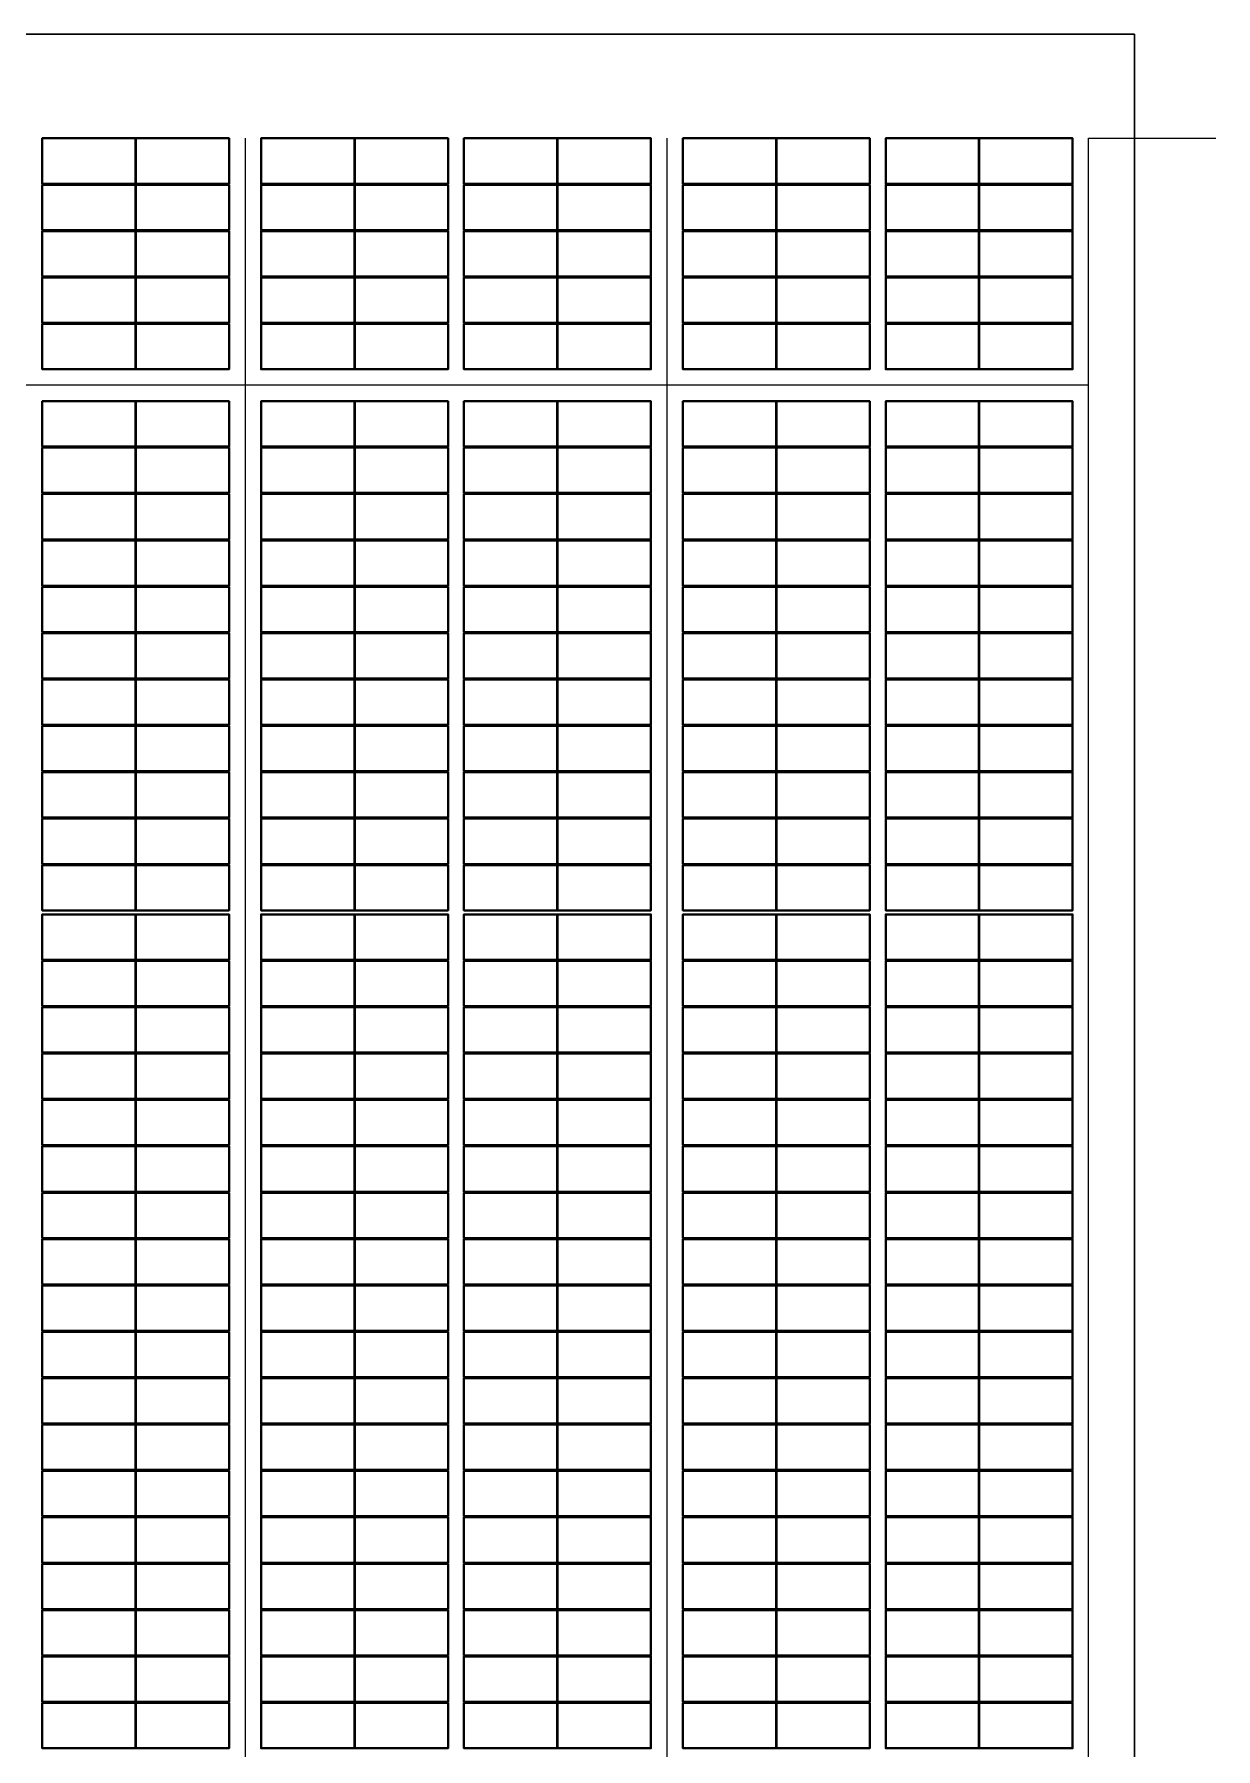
# Model space of a CAD drawing. Header units: millimetres. Extents: x -735047 to 1918431, y -1621985 to 747622.
# Drawn here: x 1770334 to 1799855, y -690409 to -647566 of the extents above; entities that cross this region are included whole.
import ezdxf

# ---------------------------------------------------------------- set-up
doc = ezdxf.new("R2010")
doc.units = ezdxf.units.MM
doc.layers.add('SOL-BUILDING_OUTLINE', color=1, linetype='Continuous', lineweight=30)
doc.layers.add('SOL-PV MODULES - PH1', color=250, linetype='Continuous', lineweight=40)
doc.layers.add('SOL-WALKWAYS EXISTING', color=250, linetype='Continuous')

msp = doc.modelspace()

# ---------------------------------------------------------------- linework, layer by layer
at = {"layer": 'SOL-BUILDING_OUTLINE'}
for q in [(1741829.454, -647565.811), (1797829.742, -821566.117)]:
    msp.add_line((1797829.742, -647565.811), q, dxfattribs=at)
at = {"layer": 'SOL-PV MODULES - PH1'}
for points in [[(1772863.589, -650165.811), (1770533.786, -650165.811), (1770533.786, -651299.811), (1772863.589, -651299.811)], [(1772873.575, -650165.811), (1775203.378, -650165.811), (1775203.378, -651299.811), (1772873.575, -651299.811)], [(1778332.084, -650165.811), (1776002.281, -650165.811), (1776002.281, -651299.811), (1778332.084, -651299.811)], [(1778342.07, -650165.811), (1780671.873, -650165.811), (1780671.873, -651299.811), (1778342.07, -651299.811)], [(1783401.127, -650165.811), (1781071.325, -650165.811), (1781071.325, -651299.811), (1783401.127, -651299.811)], [(1783411.114, -650165.811), (1785740.916, -650165.811), (1785740.916, -651299.811), (1783411.114, -651299.811)], [(1788869.623, -650165.811), (1786539.82, -650165.811), (1786539.82, -651299.811), (1788869.623, -651299.811)], [(1788879.609, -650165.811), (1791209.412, -650165.811), (1791209.412, -651299.811), (1788879.609, -651299.811)], [(1793938.666, -650165.811), (1791608.864, -650165.811), (1791608.864, -651299.811), (1793938.666, -651299.811)], [(1793948.653, -650165.811), (1796278.455, -650165.811), (1796278.455, -651299.811), (1793948.653, -651299.811)], [(1772863.589, -651324.811), (1770533.786, -651324.811), (1770533.786, -652458.811), (1772863.589, -652458.811)], [(1772873.575, -651324.811), (1775203.378, -651324.811), (1775203.378, -652458.811), (1772873.575, -652458.811)], [(1778332.084, -651324.811), (1776002.281, -651324.811), (1776002.281, -652458.811), (1778332.084, -652458.811)], [(1778342.07, -651324.811), (1780671.873, -651324.811), (1780671.873, -652458.811), (1778342.07, -652458.811)], [(1783401.127, -651324.811), (1781071.325, -651324.811), (1781071.325, -652458.811), (1783401.127, -652458.811)], [(1783411.114, -651324.811), (1785740.916, -651324.811), (1785740.916, -652458.811), (1783411.114, -652458.811)], [(1788869.623, -651324.811), (1786539.82, -651324.811), (1786539.82, -652458.811), (1788869.623, -652458.811)], [(1788879.609, -651324.811), (1791209.412, -651324.811), (1791209.412, -652458.811), (1788879.609, -652458.811)], [(1793938.666, -651324.811), (1791608.864, -651324.811), (1791608.864, -652458.811), (1793938.666, -652458.811)], [(1793948.653, -651324.811), (1796278.455, -651324.811), (1796278.455, -652458.811), (1793948.653, -652458.811)], [(1772863.589, -652483.811), (1770533.786, -652483.811), (1770533.786, -653617.811), (1772863.589, -653617.811)], [(1772873.575, -652483.811), (1775203.378, -652483.811), (1775203.378, -653617.811), (1772873.575, -653617.811)], [(1778332.084, -652483.811), (1776002.281, -652483.811), (1776002.281, -653617.811), (1778332.084, -653617.811)], [(1778342.07, -652483.811), (1780671.873, -652483.811), (1780671.873, -653617.811), (1778342.07, -653617.811)], [(1783401.127, -652483.811), (1781071.325, -652483.811), (1781071.325, -653617.811), (1783401.127, -653617.811)], [(1783411.114, -652483.811), (1785740.916, -652483.811), (1785740.916, -653617.811), (1783411.114, -653617.811)], [(1788869.623, -652483.811), (1786539.82, -652483.811), (1786539.82, -653617.811), (1788869.623, -653617.811)], [(1788879.609, -652483.811), (1791209.412, -652483.811), (1791209.412, -653617.811), (1788879.609, -653617.811)], [(1793938.666, -652483.811), (1791608.864, -652483.811), (1791608.864, -653617.811), (1793938.666, -653617.811)], [(1793948.653, -652483.811), (1796278.455, -652483.811), (1796278.455, -653617.811), (1793948.653, -653617.811)], [(1772863.589, -653642.811), (1770533.786, -653642.811), (1770533.786, -654776.811), (1772863.589, -654776.811)], [(1772873.575, -653642.811), (1775203.378, -653642.811), (1775203.378, -654776.811), (1772873.575, -654776.811)], [(1778332.084, -653642.811), (1776002.281, -653642.811), (1776002.281, -654776.811), (1778332.084, -654776.811)], [(1778342.07, -653642.811), (1780671.873, -653642.811), (1780671.873, -654776.811), (1778342.07, -654776.811)], [(1783401.127, -653642.811), (1781071.325, -653642.811), (1781071.325, -654776.811), (1783401.127, -654776.811)], [(1783411.114, -653642.811), (1785740.916, -653642.811), (1785740.916, -654776.811), (1783411.114, -654776.811)], [(1788869.623, -653642.811), (1786539.82, -653642.811), (1786539.82, -654776.811), (1788869.623, -654776.811)], [(1788879.609, -653642.811), (1791209.412, -653642.811), (1791209.412, -654776.811), (1788879.609, -654776.811)], [(1793938.666, -653642.811), (1791608.864, -653642.811), (1791608.864, -654776.811), (1793938.666, -654776.811)], [(1793948.653, -653642.811), (1796278.455, -653642.811), (1796278.455, -654776.811), (1793948.653, -654776.811)], [(1772863.589, -654801.811), (1770533.786, -654801.811), (1770533.786, -655935.811), (1772863.589, -655935.811)], [(1772873.575, -654801.811), (1775203.378, -654801.811), (1775203.378, -655935.811), (1772873.575, -655935.811)], [(1778332.084, -654801.811), (1776002.281, -654801.811), (1776002.281, -655935.811), (1778332.084, -655935.811)], [(1778342.07, -654801.811), (1780671.873, -654801.811), (1780671.873, -655935.811), (1778342.07, -655935.811)], [(1783401.127, -654801.811), (1781071.325, -654801.811), (1781071.325, -655935.811), (1783401.127, -655935.811)], [(1783411.114, -654801.811), (1785740.916, -654801.811), (1785740.916, -655935.811), (1783411.114, -655935.811)], [(1788869.623, -654801.811), (1786539.82, -654801.811), (1786539.82, -655935.811), (1788869.623, -655935.811)], [(1788879.609, -654801.811), (1791209.412, -654801.811), (1791209.412, -655935.811), (1788879.609, -655935.811)], [(1793938.666, -654801.811), (1791608.864, -654801.811), (1791608.864, -655935.811), (1793938.666, -655935.811)], [(1793948.653, -654801.811), (1796278.455, -654801.811), (1796278.455, -655935.811), (1793948.653, -655935.811)], [(1772863.589, -656735.811), (1770533.786, -656735.811), (1770533.786, -657869.811), (1772863.589, -657869.811)], [(1772873.575, -656735.811), (1775203.378, -656735.811), (1775203.378, -657869.811), (1772873.575, -657869.811)], [(1778332.084, -656735.811), (1776002.281, -656735.811), (1776002.281, -657869.811), (1778332.084, -657869.811)], [(1778342.07, -656735.811), (1780671.873, -656735.811), (1780671.873, -657869.811), (1778342.07, -657869.811)], [(1783401.127, -656735.811), (1781071.325, -656735.811), (1781071.325, -657869.811), (1783401.127, -657869.811)], [(1783411.114, -656735.811), (1785740.916, -656735.811), (1785740.916, -657869.811), (1783411.114, -657869.811)], [(1788869.623, -656735.811), (1786539.82, -656735.811), (1786539.82, -657869.811), (1788869.623, -657869.811)], [(1788879.609, -656735.811), (1791209.412, -656735.811), (1791209.412, -657869.811), (1788879.609, -657869.811)], [(1793938.666, -656735.811), (1791608.864, -656735.811), (1791608.864, -657869.811), (1793938.666, -657869.811)], [(1793948.653, -656735.811), (1796278.455, -656735.811), (1796278.455, -657869.811), (1793948.653, -657869.811)], [(1772863.589, -657894.811), (1770533.786, -657894.811), (1770533.786, -659028.811), (1772863.589, -659028.811)], [(1772873.575, -657894.811), (1775203.378, -657894.811), (1775203.378, -659028.811), (1772873.575, -659028.811)], [(1778332.084, -657894.811), (1776002.281, -657894.811), (1776002.281, -659028.811), (1778332.084, -659028.811)], [(1778342.07, -657894.811), (1780671.873, -657894.811), (1780671.873, -659028.811), (1778342.07, -659028.811)], [(1783401.127, -657894.811), (1781071.325, -657894.811), (1781071.325, -659028.811), (1783401.127, -659028.811)], [(1783411.114, -657894.811), (1785740.916, -657894.811), (1785740.916, -659028.811), (1783411.114, -659028.811)], [(1788869.623, -657894.811), (1786539.82, -657894.811), (1786539.82, -659028.811), (1788869.623, -659028.811)], [(1788879.609, -657894.811), (1791209.412, -657894.811), (1791209.412, -659028.811), (1788879.609, -659028.811)], [(1793938.666, -657894.811), (1791608.864, -657894.811), (1791608.864, -659028.811), (1793938.666, -659028.811)], [(1793948.653, -657894.811), (1796278.455, -657894.811), (1796278.455, -659028.811), (1793948.653, -659028.811)], [(1772863.589, -659053.811), (1770533.786, -659053.811), (1770533.786, -660187.811), (1772863.589, -660187.811)], [(1772873.575, -659053.811), (1775203.378, -659053.811), (1775203.378, -660187.811), (1772873.575, -660187.811)], [(1778332.084, -659053.811), (1776002.281, -659053.811), (1776002.281, -660187.811), (1778332.084, -660187.811)], [(1778342.07, -659053.811), (1780671.873, -659053.811), (1780671.873, -660187.811), (1778342.07, -660187.811)], [(1783401.127, -659053.811), (1781071.325, -659053.811), (1781071.325, -660187.811), (1783401.127, -660187.811)], [(1783411.114, -659053.811), (1785740.916, -659053.811), (1785740.916, -660187.811), (1783411.114, -660187.811)], [(1788869.623, -659053.811), (1786539.82, -659053.811), (1786539.82, -660187.811), (1788869.623, -660187.811)], [(1788879.609, -659053.811), (1791209.412, -659053.811), (1791209.412, -660187.811), (1788879.609, -660187.811)], [(1793938.666, -659053.811), (1791608.864, -659053.811), (1791608.864, -660187.811), (1793938.666, -660187.811)], [(1793948.653, -659053.811), (1796278.455, -659053.811), (1796278.455, -660187.811), (1793948.653, -660187.811)], [(1772863.589, -660212.811), (1770533.786, -660212.811), (1770533.786, -661346.811), (1772863.589, -661346.811)], [(1772873.575, -660212.811), (1775203.378, -660212.811), (1775203.378, -661346.811), (1772873.575, -661346.811)], [(1778332.084, -660212.811), (1776002.281, -660212.811), (1776002.281, -661346.811), (1778332.084, -661346.811)], [(1778342.07, -660212.811), (1780671.873, -660212.811), (1780671.873, -661346.811), (1778342.07, -661346.811)], [(1783401.127, -660212.811), (1781071.325, -660212.811), (1781071.325, -661346.811), (1783401.127, -661346.811)], [(1783411.114, -660212.811), (1785740.916, -660212.811), (1785740.916, -661346.811), (1783411.114, -661346.811)], [(1788869.623, -660212.811), (1786539.82, -660212.811), (1786539.82, -661346.811), (1788869.623, -661346.811)], [(1788879.609, -660212.811), (1791209.412, -660212.811), (1791209.412, -661346.811), (1788879.609, -661346.811)], [(1793938.666, -660212.811), (1791608.864, -660212.811), (1791608.864, -661346.811), (1793938.666, -661346.811)], [(1793948.653, -660212.811), (1796278.455, -660212.811), (1796278.455, -661346.811), (1793948.653, -661346.811)], [(1772863.589, -661371.811), (1770533.786, -661371.811), (1770533.786, -662505.811), (1772863.589, -662505.811)], [(1772873.575, -661371.811), (1775203.378, -661371.811), (1775203.378, -662505.811), (1772873.575, -662505.811)], [(1778332.084, -661371.811), (1776002.281, -661371.811), (1776002.281, -662505.811), (1778332.084, -662505.811)], [(1778342.07, -661371.811), (1780671.873, -661371.811), (1780671.873, -662505.811), (1778342.07, -662505.811)], [(1783401.127, -661371.811), (1781071.325, -661371.811), (1781071.325, -662505.811), (1783401.127, -662505.811)], [(1783411.114, -661371.811), (1785740.916, -661371.811), (1785740.916, -662505.811), (1783411.114, -662505.811)], [(1788869.623, -661371.811), (1786539.82, -661371.811), (1786539.82, -662505.811), (1788869.623, -662505.811)], [(1788879.609, -661371.811), (1791209.412, -661371.811), (1791209.412, -662505.811), (1788879.609, -662505.811)], [(1793938.666, -661371.811), (1791608.864, -661371.811), (1791608.864, -662505.811), (1793938.666, -662505.811)], [(1793948.653, -661371.811), (1796278.455, -661371.811), (1796278.455, -662505.811), (1793948.653, -662505.811)], [(1772863.589, -662530.811), (1770533.786, -662530.811), (1770533.786, -663664.811), (1772863.589, -663664.811)], [(1772873.575, -662530.811), (1775203.378, -662530.811), (1775203.378, -663664.811), (1772873.575, -663664.811)], [(1778332.084, -662530.811), (1776002.281, -662530.811), (1776002.281, -663664.811), (1778332.084, -663664.811)], [(1778342.07, -662530.811), (1780671.873, -662530.811), (1780671.873, -663664.811), (1778342.07, -663664.811)], [(1783401.127, -662530.811), (1781071.325, -662530.811), (1781071.325, -663664.811), (1783401.127, -663664.811)], [(1783411.114, -662530.811), (1785740.916, -662530.811), (1785740.916, -663664.811), (1783411.114, -663664.811)], [(1788869.623, -662530.811), (1786539.82, -662530.811), (1786539.82, -663664.811), (1788869.623, -663664.811)], [(1788879.609, -662530.811), (1791209.412, -662530.811), (1791209.412, -663664.811), (1788879.609, -663664.811)], [(1793938.666, -662530.811), (1791608.864, -662530.811), (1791608.864, -663664.811), (1793938.666, -663664.811)], [(1793948.653, -662530.811), (1796278.455, -662530.811), (1796278.455, -663664.811), (1793948.653, -663664.811)], [(1772863.589, -663689.811), (1770533.786, -663689.811), (1770533.786, -664823.811), (1772863.589, -664823.811)], [(1772873.575, -663689.811), (1775203.378, -663689.811), (1775203.378, -664823.811), (1772873.575, -664823.811)], [(1778332.084, -663689.811), (1776002.281, -663689.811), (1776002.281, -664823.811), (1778332.084, -664823.811)], [(1778342.07, -663689.811), (1780671.873, -663689.811), (1780671.873, -664823.811), (1778342.07, -664823.811)], [(1783401.127, -663689.811), (1781071.325, -663689.811), (1781071.325, -664823.811), (1783401.127, -664823.811)], [(1783411.114, -663689.811), (1785740.916, -663689.811), (1785740.916, -664823.811), (1783411.114, -664823.811)], [(1788869.623, -663689.811), (1786539.82, -663689.811), (1786539.82, -664823.811), (1788869.623, -664823.811)], [(1788879.609, -663689.811), (1791209.412, -663689.811), (1791209.412, -664823.811), (1788879.609, -664823.811)], [(1793938.666, -663689.811), (1791608.864, -663689.811), (1791608.864, -664823.811), (1793938.666, -664823.811)], [(1793948.653, -663689.811), (1796278.455, -663689.811), (1796278.455, -664823.811), (1793948.653, -664823.811)], [(1772863.589, -664848.811), (1770533.786, -664848.811), (1770533.786, -665982.811), (1772863.589, -665982.811)], [(1772873.575, -664848.811), (1775203.378, -664848.811), (1775203.378, -665982.811), (1772873.575, -665982.811)], [(1778332.084, -664848.811), (1776002.281, -664848.811), (1776002.281, -665982.811), (1778332.084, -665982.811)], [(1778342.07, -664848.811), (1780671.873, -664848.811), (1780671.873, -665982.811), (1778342.07, -665982.811)], [(1783401.127, -664848.811), (1781071.325, -664848.811), (1781071.325, -665982.811), (1783401.127, -665982.811)], [(1783411.114, -664848.811), (1785740.916, -664848.811), (1785740.916, -665982.811), (1783411.114, -665982.811)], [(1788869.623, -664848.811), (1786539.82, -664848.811), (1786539.82, -665982.811), (1788869.623, -665982.811)], [(1788879.609, -664848.811), (1791209.412, -664848.811), (1791209.412, -665982.811), (1788879.609, -665982.811)], [(1793938.666, -664848.811), (1791608.864, -664848.811), (1791608.864, -665982.811), (1793938.666, -665982.811)], [(1793948.653, -664848.811), (1796278.455, -664848.811), (1796278.455, -665982.811), (1793948.653, -665982.811)], [(1772863.589, -666007.811), (1770533.786, -666007.811), (1770533.786, -667141.811), (1772863.589, -667141.811)], [(1772873.575, -666007.811), (1775203.378, -666007.811), (1775203.378, -667141.811), (1772873.575, -667141.811)], [(1778332.084, -666007.811), (1776002.281, -666007.811), (1776002.281, -667141.811), (1778332.084, -667141.811)], [(1778342.07, -666007.811), (1780671.873, -666007.811), (1780671.873, -667141.811), (1778342.07, -667141.811)], [(1783401.127, -666007.811), (1781071.325, -666007.811), (1781071.325, -667141.811), (1783401.127, -667141.811)], [(1783411.114, -666007.811), (1785740.916, -666007.811), (1785740.916, -667141.811), (1783411.114, -667141.811)], [(1788869.623, -666007.811), (1786539.82, -666007.811), (1786539.82, -667141.811), (1788869.623, -667141.811)], [(1788879.609, -666007.811), (1791209.412, -666007.811), (1791209.412, -667141.811), (1788879.609, -667141.811)], [(1793938.666, -666007.811), (1791608.864, -666007.811), (1791608.864, -667141.811), (1793938.666, -667141.811)], [(1793948.653, -666007.811), (1796278.455, -666007.811), (1796278.455, -667141.811), (1793948.653, -667141.811)], [(1772863.589, -667166.811), (1770533.786, -667166.811), (1770533.786, -668300.811), (1772863.589, -668300.811)], [(1772873.575, -667166.811), (1775203.378, -667166.811), (1775203.378, -668300.811), (1772873.575, -668300.811)], [(1778332.084, -667166.811), (1776002.281, -667166.811), (1776002.281, -668300.811), (1778332.084, -668300.811)], [(1778342.07, -667166.811), (1780671.873, -667166.811), (1780671.873, -668300.811), (1778342.07, -668300.811)], [(1783401.127, -667166.811), (1781071.325, -667166.811), (1781071.325, -668300.811), (1783401.127, -668300.811)], [(1783411.114, -667166.811), (1785740.916, -667166.811), (1785740.916, -668300.811), (1783411.114, -668300.811)], [(1788869.623, -667166.811), (1786539.82, -667166.811), (1786539.82, -668300.811), (1788869.623, -668300.811)], [(1788879.609, -667166.811), (1791209.412, -667166.811), (1791209.412, -668300.811), (1788879.609, -668300.811)], [(1793938.666, -667166.811), (1791608.864, -667166.811), (1791608.864, -668300.811), (1793938.666, -668300.811)], [(1793948.653, -667166.811), (1796278.455, -667166.811), (1796278.455, -668300.811), (1793948.653, -668300.811)], [(1772863.589, -668325.811), (1770533.786, -668325.811), (1770533.786, -669459.811), (1772863.589, -669459.811)], [(1772873.575, -668325.811), (1775203.378, -668325.811), (1775203.378, -669459.811), (1772873.575, -669459.811)], [(1778332.084, -668325.811), (1776002.281, -668325.811), (1776002.281, -669459.811), (1778332.084, -669459.811)], [(1778342.07, -668325.811), (1780671.873, -668325.811), (1780671.873, -669459.811), (1778342.07, -669459.811)], [(1783401.127, -668325.811), (1781071.325, -668325.811), (1781071.325, -669459.811), (1783401.127, -669459.811)], [(1783411.114, -668325.811), (1785740.916, -668325.811), (1785740.916, -669459.811), (1783411.114, -669459.811)], [(1788869.623, -668325.811), (1786539.82, -668325.811), (1786539.82, -669459.811), (1788869.623, -669459.811)], [(1788879.609, -668325.811), (1791209.412, -668325.811), (1791209.412, -669459.811), (1788879.609, -669459.811)], [(1793938.666, -668325.811), (1791608.864, -668325.811), (1791608.864, -669459.811), (1793938.666, -669459.811)], [(1793948.653, -668325.811), (1796278.455, -668325.811), (1796278.455, -669459.811), (1793948.653, -669459.811)], [(1772863.589, -669559.811), (1770533.786, -669559.811), (1770533.786, -670693.811), (1772863.589, -670693.811)], [(1772873.575, -669559.811), (1775203.378, -669559.811), (1775203.378, -670693.811), (1772873.575, -670693.811)], [(1778332.084, -669559.811), (1776002.281, -669559.811), (1776002.281, -670693.811), (1778332.084, -670693.811)], [(1778342.07, -669559.811), (1780671.873, -669559.811), (1780671.873, -670693.811), (1778342.07, -670693.811)], [(1783401.127, -669559.811), (1781071.325, -669559.811), (1781071.325, -670693.811), (1783401.127, -670693.811)], [(1783411.114, -669559.811), (1785740.916, -669559.811), (1785740.916, -670693.811), (1783411.114, -670693.811)], [(1788869.623, -669559.811), (1786539.82, -669559.811), (1786539.82, -670693.811), (1788869.623, -670693.811)], [(1788879.609, -669559.811), (1791209.412, -669559.811), (1791209.412, -670693.811), (1788879.609, -670693.811)], [(1793938.666, -669559.811), (1791608.864, -669559.811), (1791608.864, -670693.811), (1793938.666, -670693.811)], [(1793948.653, -669559.811), (1796278.455, -669559.811), (1796278.455, -670693.811), (1793948.653, -670693.811)], [(1772863.589, -670718.811), (1770533.786, -670718.811), (1770533.786, -671852.811), (1772863.589, -671852.811)], [(1772873.575, -670718.811), (1775203.378, -670718.811), (1775203.378, -671852.811), (1772873.575, -671852.811)], [(1778332.084, -670718.811), (1776002.281, -670718.811), (1776002.281, -671852.811), (1778332.084, -671852.811)], [(1778342.07, -670718.811), (1780671.873, -670718.811), (1780671.873, -671852.811), (1778342.07, -671852.811)], [(1783401.127, -670718.811), (1781071.325, -670718.811), (1781071.325, -671852.811), (1783401.127, -671852.811)], [(1783411.114, -670718.811), (1785740.916, -670718.811), (1785740.916, -671852.811), (1783411.114, -671852.811)], [(1788869.623, -670718.811), (1786539.82, -670718.811), (1786539.82, -671852.811), (1788869.623, -671852.811)], [(1788879.609, -670718.811), (1791209.412, -670718.811), (1791209.412, -671852.811), (1788879.609, -671852.811)], [(1793938.666, -670718.811), (1791608.864, -670718.811), (1791608.864, -671852.811), (1793938.666, -671852.811)], [(1793948.653, -670718.811), (1796278.455, -670718.811), (1796278.455, -671852.811), (1793948.653, -671852.811)], [(1772863.589, -671877.811), (1770533.786, -671877.811), (1770533.786, -673011.811), (1772863.589, -673011.811)], [(1772873.575, -671877.811), (1775203.378, -671877.811), (1775203.378, -673011.811), (1772873.575, -673011.811)], [(1778332.084, -671877.811), (1776002.281, -671877.811), (1776002.281, -673011.811), (1778332.084, -673011.811)], [(1778342.07, -671877.811), (1780671.873, -671877.811), (1780671.873, -673011.811), (1778342.07, -673011.811)], [(1783401.127, -671877.811), (1781071.325, -671877.811), (1781071.325, -673011.811), (1783401.127, -673011.811)], [(1783411.114, -671877.811), (1785740.916, -671877.811), (1785740.916, -673011.811), (1783411.114, -673011.811)], [(1788869.623, -671877.811), (1786539.82, -671877.811), (1786539.82, -673011.811), (1788869.623, -673011.811)], [(1788879.609, -671877.811), (1791209.412, -671877.811), (1791209.412, -673011.811), (1788879.609, -673011.811)], [(1793938.666, -671877.811), (1791608.864, -671877.811), (1791608.864, -673011.811), (1793938.666, -673011.811)], [(1793948.653, -671877.811), (1796278.455, -671877.811), (1796278.455, -673011.811), (1793948.653, -673011.811)], [(1772863.589, -673036.811), (1770533.786, -673036.811), (1770533.786, -674170.811), (1772863.589, -674170.811)], [(1772873.575, -673036.811), (1775203.378, -673036.811), (1775203.378, -674170.811), (1772873.575, -674170.811)], [(1778332.084, -673036.811), (1776002.281, -673036.811), (1776002.281, -674170.811), (1778332.084, -674170.811)], [(1778342.07, -673036.811), (1780671.873, -673036.811), (1780671.873, -674170.811), (1778342.07, -674170.811)], [(1783401.127, -673036.811), (1781071.325, -673036.811), (1781071.325, -674170.811), (1783401.127, -674170.811)], [(1783411.114, -673036.811), (1785740.916, -673036.811), (1785740.916, -674170.811), (1783411.114, -674170.811)], [(1788869.623, -673036.811), (1786539.82, -673036.811), (1786539.82, -674170.811), (1788869.623, -674170.811)], [(1788879.609, -673036.811), (1791209.412, -673036.811), (1791209.412, -674170.811), (1788879.609, -674170.811)], [(1793938.666, -673036.811), (1791608.864, -673036.811), (1791608.864, -674170.811), (1793938.666, -674170.811)], [(1793948.653, -673036.811), (1796278.455, -673036.811), (1796278.455, -674170.811), (1793948.653, -674170.811)], [(1772863.589, -674195.811), (1770533.786, -674195.811), (1770533.786, -675329.811), (1772863.589, -675329.811)], [(1772873.575, -674195.811), (1775203.378, -674195.811), (1775203.378, -675329.811), (1772873.575, -675329.811)], [(1778332.084, -674195.811), (1776002.281, -674195.811), (1776002.281, -675329.811), (1778332.084, -675329.811)], [(1778342.07, -674195.811), (1780671.873, -674195.811), (1780671.873, -675329.811), (1778342.07, -675329.811)], [(1783401.127, -674195.811), (1781071.325, -674195.811), (1781071.325, -675329.811), (1783401.127, -675329.811)], [(1783411.114, -674195.811), (1785740.916, -674195.811), (1785740.916, -675329.811), (1783411.114, -675329.811)], [(1788869.623, -674195.811), (1786539.82, -674195.811), (1786539.82, -675329.811), (1788869.623, -675329.811)], [(1788879.609, -674195.811), (1791209.412, -674195.811), (1791209.412, -675329.811), (1788879.609, -675329.811)], [(1793938.666, -674195.811), (1791608.864, -674195.811), (1791608.864, -675329.811), (1793938.666, -675329.811)], [(1793948.653, -674195.811), (1796278.455, -674195.811), (1796278.455, -675329.811), (1793948.653, -675329.811)], [(1772863.589, -675354.811), (1770533.786, -675354.811), (1770533.786, -676488.811), (1772863.589, -676488.811)], [(1772873.575, -675354.811), (1775203.378, -675354.811), (1775203.378, -676488.811), (1772873.575, -676488.811)], [(1778332.084, -675354.811), (1776002.281, -675354.811), (1776002.281, -676488.811), (1778332.084, -676488.811)], [(1778342.07, -675354.811), (1780671.873, -675354.811), (1780671.873, -676488.811), (1778342.07, -676488.811)], [(1783401.127, -675354.811), (1781071.325, -675354.811), (1781071.325, -676488.811), (1783401.127, -676488.811)], [(1783411.114, -675354.811), (1785740.916, -675354.811), (1785740.916, -676488.811), (1783411.114, -676488.811)], [(1788869.623, -675354.811), (1786539.82, -675354.811), (1786539.82, -676488.811), (1788869.623, -676488.811)], [(1788879.609, -675354.811), (1791209.412, -675354.811), (1791209.412, -676488.811), (1788879.609, -676488.811)], [(1793938.666, -675354.811), (1791608.864, -675354.811), (1791608.864, -676488.811), (1793938.666, -676488.811)], [(1793948.653, -675354.811), (1796278.455, -675354.811), (1796278.455, -676488.811), (1793948.653, -676488.811)], [(1772863.589, -676513.811), (1770533.786, -676513.811), (1770533.786, -677647.811), (1772863.589, -677647.811)], [(1772873.575, -676513.811), (1775203.378, -676513.811), (1775203.378, -677647.811), (1772873.575, -677647.811)], [(1778332.084, -676513.811), (1776002.281, -676513.811), (1776002.281, -677647.811), (1778332.084, -677647.811)], [(1778342.07, -676513.811), (1780671.873, -676513.811), (1780671.873, -677647.811), (1778342.07, -677647.811)], [(1783401.127, -676513.811), (1781071.325, -676513.811), (1781071.325, -677647.811), (1783401.127, -677647.811)], [(1783411.114, -676513.811), (1785740.916, -676513.811), (1785740.916, -677647.811), (1783411.114, -677647.811)], [(1788869.623, -676513.811), (1786539.82, -676513.811), (1786539.82, -677647.811), (1788869.623, -677647.811)], [(1788879.609, -676513.811), (1791209.412, -676513.811), (1791209.412, -677647.811), (1788879.609, -677647.811)], [(1793938.666, -676513.811), (1791608.864, -676513.811), (1791608.864, -677647.811), (1793938.666, -677647.811)], [(1793948.653, -676513.811), (1796278.455, -676513.811), (1796278.455, -677647.811), (1793948.653, -677647.811)], [(1772863.589, -677672.811), (1770533.786, -677672.811), (1770533.786, -678806.811), (1772863.589, -678806.811)], [(1772873.575, -677672.811), (1775203.378, -677672.811), (1775203.378, -678806.811), (1772873.575, -678806.811)], [(1778332.084, -677672.811), (1776002.281, -677672.811), (1776002.281, -678806.811), (1778332.084, -678806.811)], [(1778342.07, -677672.811), (1780671.873, -677672.811), (1780671.873, -678806.811), (1778342.07, -678806.811)], [(1783401.127, -677672.811), (1781071.325, -677672.811), (1781071.325, -678806.811), (1783401.127, -678806.811)], [(1783411.114, -677672.811), (1785740.916, -677672.811), (1785740.916, -678806.811), (1783411.114, -678806.811)], [(1788869.623, -677672.811), (1786539.82, -677672.811), (1786539.82, -678806.811), (1788869.623, -678806.811)], [(1788879.609, -677672.811), (1791209.412, -677672.811), (1791209.412, -678806.811), (1788879.609, -678806.811)], [(1793938.666, -677672.811), (1791608.864, -677672.811), (1791608.864, -678806.811), (1793938.666, -678806.811)], [(1793948.653, -677672.811), (1796278.455, -677672.811), (1796278.455, -678806.811), (1793948.653, -678806.811)], [(1772863.589, -678831.811), (1770533.786, -678831.811), (1770533.786, -679965.811), (1772863.589, -679965.811)], [(1772873.575, -678831.811), (1775203.378, -678831.811), (1775203.378, -679965.811), (1772873.575, -679965.811)], [(1778332.084, -678831.811), (1776002.281, -678831.811), (1776002.281, -679965.811), (1778332.084, -679965.811)], [(1778342.07, -678831.811), (1780671.873, -678831.811), (1780671.873, -679965.811), (1778342.07, -679965.811)], [(1783401.127, -678831.811), (1781071.325, -678831.811), (1781071.325, -679965.811), (1783401.127, -679965.811)], [(1783411.114, -678831.811), (1785740.916, -678831.811), (1785740.916, -679965.811), (1783411.114, -679965.811)], [(1788869.623, -678831.811), (1786539.82, -678831.811), (1786539.82, -679965.811), (1788869.623, -679965.811)], [(1788879.609, -678831.811), (1791209.412, -678831.811), (1791209.412, -679965.811), (1788879.609, -679965.811)], [(1793938.666, -678831.811), (1791608.864, -678831.811), (1791608.864, -679965.811), (1793938.666, -679965.811)], [(1793948.653, -678831.811), (1796278.455, -678831.811), (1796278.455, -679965.811), (1793948.653, -679965.811)], [(1772863.589, -679990.811), (1770533.786, -679990.811), (1770533.786, -681124.811), (1772863.589, -681124.811)], [(1772873.575, -679990.811), (1775203.378, -679990.811), (1775203.378, -681124.811), (1772873.575, -681124.811)], [(1778332.084, -679990.811), (1776002.281, -679990.811), (1776002.281, -681124.811), (1778332.084, -681124.811)], [(1778342.07, -679990.811), (1780671.873, -679990.811), (1780671.873, -681124.811), (1778342.07, -681124.811)], [(1783401.127, -679990.811), (1781071.325, -679990.811), (1781071.325, -681124.811), (1783401.127, -681124.811)], [(1783411.114, -679990.811), (1785740.916, -679990.811), (1785740.916, -681124.811), (1783411.114, -681124.811)], [(1788869.623, -679990.811), (1786539.82, -679990.811), (1786539.82, -681124.811), (1788869.623, -681124.811)], [(1788879.609, -679990.811), (1791209.412, -679990.811), (1791209.412, -681124.811), (1788879.609, -681124.811)], [(1793938.666, -679990.811), (1791608.864, -679990.811), (1791608.864, -681124.811), (1793938.666, -681124.811)], [(1793948.653, -679990.811), (1796278.455, -679990.811), (1796278.455, -681124.811), (1793948.653, -681124.811)], [(1772863.589, -681149.811), (1770533.786, -681149.811), (1770533.786, -682283.811), (1772863.589, -682283.811)], [(1772873.575, -681149.811), (1775203.378, -681149.811), (1775203.378, -682283.811), (1772873.575, -682283.811)], [(1778332.084, -681149.811), (1776002.281, -681149.811), (1776002.281, -682283.811), (1778332.084, -682283.811)], [(1778342.07, -681149.811), (1780671.873, -681149.811), (1780671.873, -682283.811), (1778342.07, -682283.811)], [(1783401.127, -681149.811), (1781071.325, -681149.811), (1781071.325, -682283.811), (1783401.127, -682283.811)], [(1783411.114, -681149.811), (1785740.916, -681149.811), (1785740.916, -682283.811), (1783411.114, -682283.811)], [(1788869.623, -681149.811), (1786539.82, -681149.811), (1786539.82, -682283.811), (1788869.623, -682283.811)], [(1788879.609, -681149.811), (1791209.412, -681149.811), (1791209.412, -682283.811), (1788879.609, -682283.811)], [(1793938.666, -681149.811), (1791608.864, -681149.811), (1791608.864, -682283.811), (1793938.666, -682283.811)], [(1793948.653, -681149.811), (1796278.455, -681149.811), (1796278.455, -682283.811), (1793948.653, -682283.811)], [(1772863.589, -682308.811), (1770533.786, -682308.811), (1770533.786, -683442.811), (1772863.589, -683442.811)], [(1772873.575, -682308.811), (1775203.378, -682308.811), (1775203.378, -683442.811), (1772873.575, -683442.811)], [(1778332.084, -682308.811), (1776002.281, -682308.811), (1776002.281, -683442.811), (1778332.084, -683442.811)], [(1778342.07, -682308.811), (1780671.873, -682308.811), (1780671.873, -683442.811), (1778342.07, -683442.811)], [(1783401.127, -682308.811), (1781071.325, -682308.811), (1781071.325, -683442.811), (1783401.127, -683442.811)], [(1783411.114, -682308.811), (1785740.916, -682308.811), (1785740.916, -683442.811), (1783411.114, -683442.811)], [(1788869.623, -682308.811), (1786539.82, -682308.811), (1786539.82, -683442.811), (1788869.623, -683442.811)], [(1788879.609, -682308.811), (1791209.412, -682308.811), (1791209.412, -683442.811), (1788879.609, -683442.811)], [(1793938.666, -682308.811), (1791608.864, -682308.811), (1791608.864, -683442.811), (1793938.666, -683442.811)], [(1793948.653, -682308.811), (1796278.455, -682308.811), (1796278.455, -683442.811), (1793948.653, -683442.811)], [(1772863.589, -683467.811), (1770533.786, -683467.811), (1770533.786, -684601.811), (1772863.589, -684601.811)], [(1772873.575, -683467.811), (1775203.378, -683467.811), (1775203.378, -684601.811), (1772873.575, -684601.811)], [(1778332.084, -683467.811), (1776002.281, -683467.811), (1776002.281, -684601.811), (1778332.084, -684601.811)], [(1778342.07, -683467.811), (1780671.873, -683467.811), (1780671.873, -684601.811), (1778342.07, -684601.811)], [(1783401.127, -683467.811), (1781071.325, -683467.811), (1781071.325, -684601.811), (1783401.127, -684601.811)], [(1783411.114, -683467.811), (1785740.916, -683467.811), (1785740.916, -684601.811), (1783411.114, -684601.811)], [(1788869.623, -683467.811), (1786539.82, -683467.811), (1786539.82, -684601.811), (1788869.623, -684601.811)], [(1788879.609, -683467.811), (1791209.412, -683467.811), (1791209.412, -684601.811), (1788879.609, -684601.811)], [(1793938.666, -683467.811), (1791608.864, -683467.811), (1791608.864, -684601.811), (1793938.666, -684601.811)], [(1793948.653, -683467.811), (1796278.455, -683467.811), (1796278.455, -684601.811), (1793948.653, -684601.811)], [(1772863.589, -684626.811), (1770533.786, -684626.811), (1770533.786, -685760.811), (1772863.589, -685760.811)], [(1772873.575, -684626.811), (1775203.378, -684626.811), (1775203.378, -685760.811), (1772873.575, -685760.811)], [(1778332.084, -684626.811), (1776002.281, -684626.811), (1776002.281, -685760.811), (1778332.084, -685760.811)], [(1778342.07, -684626.811), (1780671.873, -684626.811), (1780671.873, -685760.811), (1778342.07, -685760.811)], [(1783401.127, -684626.811), (1781071.325, -684626.811), (1781071.325, -685760.811), (1783401.127, -685760.811)], [(1783411.114, -684626.811), (1785740.916, -684626.811), (1785740.916, -685760.811), (1783411.114, -685760.811)], [(1788869.623, -684626.811), (1786539.82, -684626.811), (1786539.82, -685760.811), (1788869.623, -685760.811)], [(1788879.609, -684626.811), (1791209.412, -684626.811), (1791209.412, -685760.811), (1788879.609, -685760.811)], [(1793938.666, -684626.811), (1791608.864, -684626.811), (1791608.864, -685760.811), (1793938.666, -685760.811)], [(1793948.653, -684626.811), (1796278.455, -684626.811), (1796278.455, -685760.811), (1793948.653, -685760.811)], [(1772863.589, -685785.811), (1770533.786, -685785.811), (1770533.786, -686919.811), (1772863.589, -686919.811)], [(1772873.575, -685785.811), (1775203.378, -685785.811), (1775203.378, -686919.811), (1772873.575, -686919.811)], [(1778332.084, -685785.811), (1776002.281, -685785.811), (1776002.281, -686919.811), (1778332.084, -686919.811)], [(1778342.07, -685785.811), (1780671.873, -685785.811), (1780671.873, -686919.811), (1778342.07, -686919.811)], [(1783401.127, -685785.811), (1781071.325, -685785.811), (1781071.325, -686919.811), (1783401.127, -686919.811)], [(1783411.114, -685785.811), (1785740.916, -685785.811), (1785740.916, -686919.811), (1783411.114, -686919.811)], [(1788869.623, -685785.811), (1786539.82, -685785.811), (1786539.82, -686919.811), (1788869.623, -686919.811)], [(1788879.609, -685785.811), (1791209.412, -685785.811), (1791209.412, -686919.811), (1788879.609, -686919.811)], [(1793938.666, -685785.811), (1791608.864, -685785.811), (1791608.864, -686919.811), (1793938.666, -686919.811)], [(1793948.653, -685785.811), (1796278.455, -685785.811), (1796278.455, -686919.811), (1793948.653, -686919.811)], [(1772863.589, -686944.811), (1770533.786, -686944.811), (1770533.786, -688078.811), (1772863.589, -688078.811)], [(1772873.575, -686944.811), (1775203.378, -686944.811), (1775203.378, -688078.811), (1772873.575, -688078.811)], [(1778332.084, -686944.811), (1776002.281, -686944.811), (1776002.281, -688078.811), (1778332.084, -688078.811)], [(1778342.07, -686944.811), (1780671.873, -686944.811), (1780671.873, -688078.811), (1778342.07, -688078.811)], [(1783401.127, -686944.811), (1781071.325, -686944.811), (1781071.325, -688078.811), (1783401.127, -688078.811)], [(1783411.114, -686944.811), (1785740.916, -686944.811), (1785740.916, -688078.811), (1783411.114, -688078.811)], [(1788869.623, -686944.811), (1786539.82, -686944.811), (1786539.82, -688078.811), (1788869.623, -688078.811)], [(1788879.609, -686944.811), (1791209.412, -686944.811), (1791209.412, -688078.811), (1788879.609, -688078.811)], [(1793938.666, -686944.811), (1791608.864, -686944.811), (1791608.864, -688078.811), (1793938.666, -688078.811)], [(1793948.653, -686944.811), (1796278.455, -686944.811), (1796278.455, -688078.811), (1793948.653, -688078.811)], [(1772863.589, -688103.811), (1770533.786, -688103.811), (1770533.786, -689237.811), (1772863.589, -689237.811)], [(1772873.575, -688103.811), (1775203.378, -688103.811), (1775203.378, -689237.811), (1772873.575, -689237.811)], [(1778332.084, -688103.811), (1776002.281, -688103.811), (1776002.281, -689237.811), (1778332.084, -689237.811)], [(1778342.07, -688103.811), (1780671.873, -688103.811), (1780671.873, -689237.811), (1778342.07, -689237.811)], [(1783401.127, -688103.811), (1781071.325, -688103.811), (1781071.325, -689237.811), (1783401.127, -689237.811)], [(1783411.114, -688103.811), (1785740.916, -688103.811), (1785740.916, -689237.811), (1783411.114, -689237.811)], [(1788869.623, -688103.811), (1786539.82, -688103.811), (1786539.82, -689237.811), (1788869.623, -689237.811)], [(1788879.609, -688103.811), (1791209.412, -688103.811), (1791209.412, -689237.811), (1788879.609, -689237.811)], [(1793938.666, -688103.811), (1791608.864, -688103.811), (1791608.864, -689237.811), (1793938.666, -689237.811)], [(1793948.653, -688103.811), (1796278.455, -688103.811), (1796278.455, -689237.811), (1793948.653, -689237.811)], [(1772863.589, -689262.811), (1770533.786, -689262.811), (1770533.786, -690396.811), (1772863.589, -690396.811)], [(1772873.575, -689262.811), (1775203.378, -689262.811), (1775203.378, -690396.811), (1772873.575, -690396.811)], [(1778332.084, -689262.811), (1776002.281, -689262.811), (1776002.281, -690396.811), (1778332.084, -690396.811)], [(1778342.07, -689262.811), (1780671.873, -689262.811), (1780671.873, -690396.811), (1778342.07, -690396.811)], [(1783401.127, -689262.811), (1781071.325, -689262.811), (1781071.325, -690396.811), (1783401.127, -690396.811)], [(1783411.114, -689262.811), (1785740.916, -689262.811), (1785740.916, -690396.811), (1783411.114, -690396.811)], [(1788869.623, -689262.811), (1786539.82, -689262.811), (1786539.82, -690396.811), (1788869.623, -690396.811)], [(1788879.609, -689262.811), (1791209.412, -689262.811), (1791209.412, -690396.811), (1788879.609, -690396.811)], [(1793938.666, -689262.811), (1791608.864, -689262.811), (1791608.864, -690396.811), (1793938.666, -690396.811)], [(1793948.653, -689262.811), (1796278.455, -689262.811), (1796278.455, -690396.811), (1793948.653, -690396.811)]]:
    msp.add_lwpolyline(points, close=True, dxfattribs=at)
at = {"layer": 'SOL-WALKWAYS EXISTING'}
for p, q in [((1775602.829, -650165.811), (1775602.829, -763779.811)), ((1786140.368, -650165.811), (1786140.368, -763779.811)), ((1796677.907, -763779.811), (1796677.907, -650165.811)), ((1796677.907, -650165.811), (1799855.22, -650165.811)), ((1796677.907, -656335.811), (1746512.559, -656335.811))]:
    msp.add_line(p, q, dxfattribs=at)

doc.saveas('drawing.dxf')
